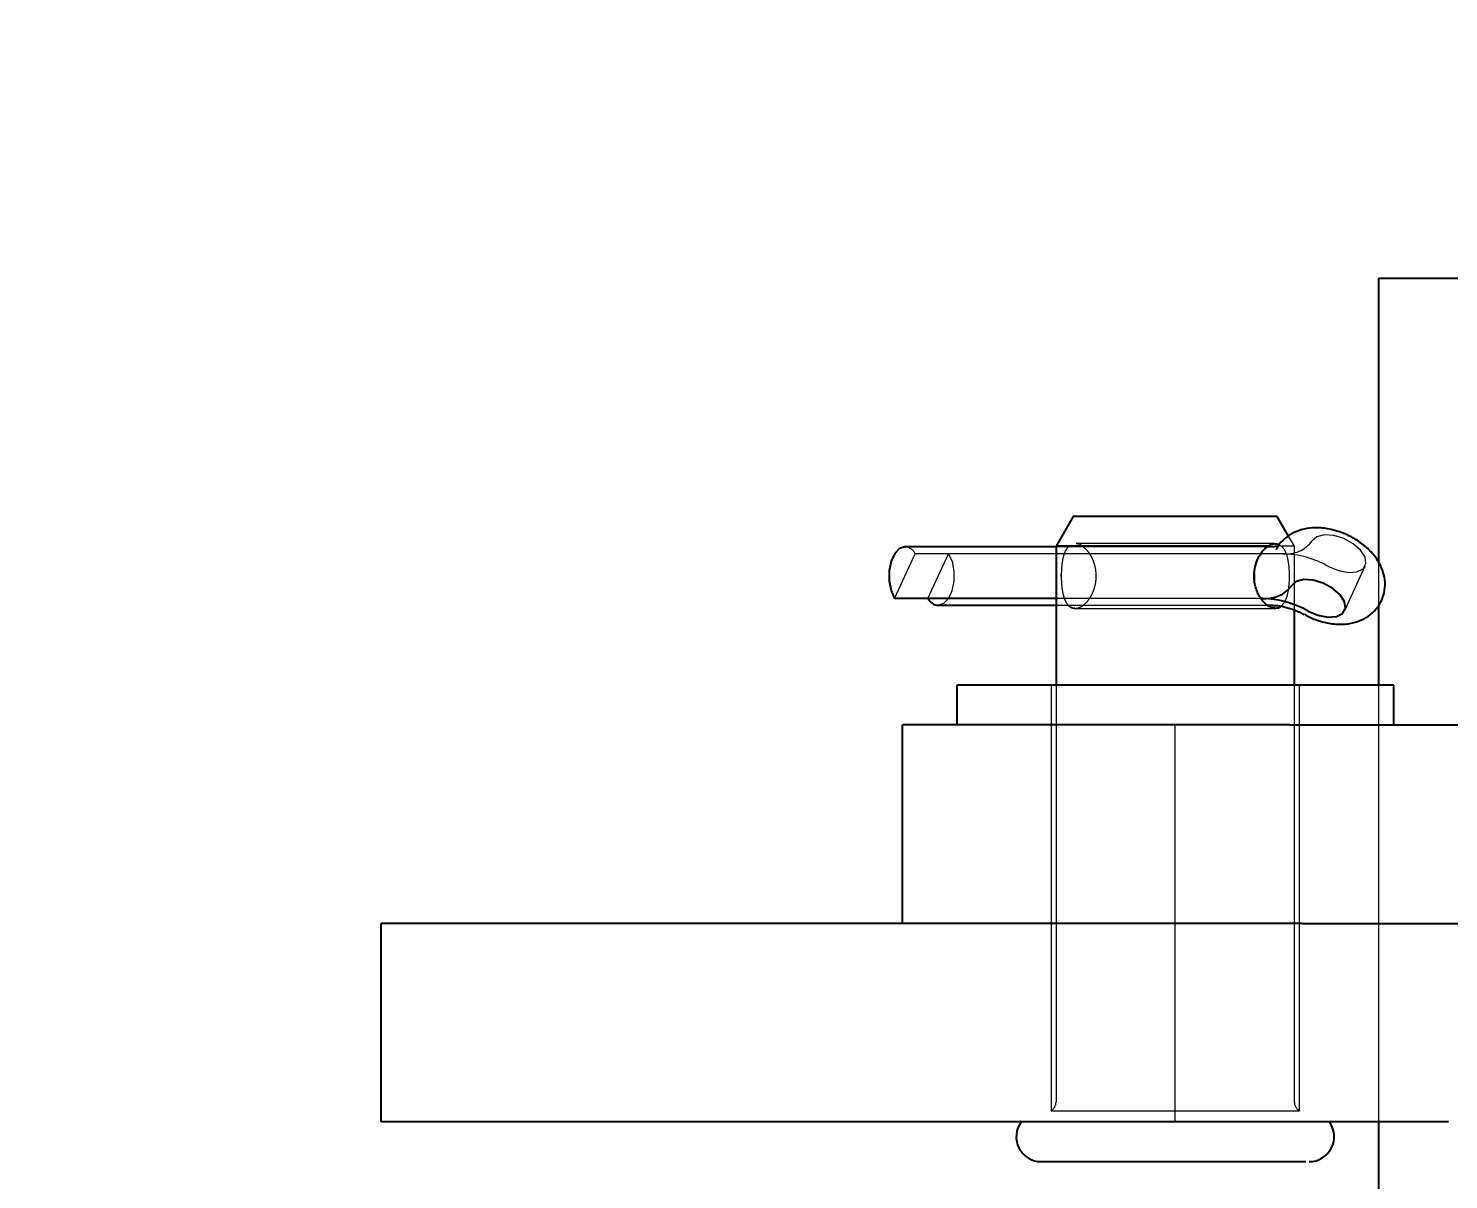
# Model space of a CAD drawing. Header units: millimetres. Extents: x 1293 to 41893, y 1011 to 26911.
# Drawn here: x 11366.4 to 11461.7, y 7252.3 to 7329.6 of the extents above; entities that cross this region are included whole.
import ezdxf

# ---------------------------------------------------------------- set-up
doc = ezdxf.new("R2010")
doc.units = ezdxf.units.MM
doc.header["$LTSCALE"] = 50
doc.linetypes.add('HIDDEN', pattern=[1.905, 1.27, -0.635])
doc.layers.add('CAPA_1', color=7, linetype='Continuous')
doc.layers.add('MAQUINAS', color=11, linetype='Continuous')
doc.styles.add('SLDTEXTSTYLE0', font='TXT', dxfattribs={"width": 0.75})
doc.dimstyles.new('SLDDIMSTYLE0', dxfattribs={"dimtxt": 100, "dimasz": 100, "dimexe": 0, "dimexo": 0.0625, "dimgap": 25, "dimtad": 2, "dimdec": 0, "dimlfac": 1.5, "dimrnd": 1e-09, "dimzin": 12, "dimdsep": 46, "dimtxsty": 'SLDTEXTSTYLE0', "dimsah": 1, "dimcen": 0.09, "dimadec": 0, "dimazin": 3, "dimtfac": 1, "dimtdec": 0, "dimtofl": 0, "dimtmove": 0, "dimatfit": 3, "dimfxl": 1, "dimfrac": 2, "dimtolj": 1, "dimtzin": 12, "dimarcsym": 0})

# ---------------------------------------------------------------- blocks, each defined once
blk = doc.blocks.new('_D_15')
at = {"layer": 'CAPA_1', "transparency": 16777216}
for p, q in [((6530.125, 8742.377), (6530.125, 9415.646)), ((16745.162, 6492.001), (16745.162, 9415.646)), ((6530.125, 9365.646), (16745.162, 9365.646))]:
    blk.add_line(p, q, dxfattribs=at)
for points in [[(6530.125, 9365.646), (6630.125, 9350.262), (6630.125, 9381.031)], [(16745.162, 9365.646), (16645.162, 9381.031), (16645.162, 9350.262)]]:
    blk.add_solid(points, dxfattribs=at)
at = {"layer": 'CAPA_1', "transparency": 16777216, "insert": (11452.921, 9494.553), "char_height": 100, "attachment_point": 1, "style": 'SLDTEXTSTYLE0'}
blk.add_mtext('15323', dxfattribs=at)

msp = doc.modelspace()

# ---------------------------------------------------------------- linework, layer by layer
at = {"layer": 'MAQUINAS', "linetype": 'Continuous', "lineweight": 25}
for p, q in [((11457.0601601, 7312.8435736), (11683.7268267, 7312.8435736)), ((11457.0601601, 7293.7317413), (11457.0601601, 7312.8435736)), ((11436.5435786, 7296.8435736), (11435.388878, 7294.8435736)), ((11450.9972736, 7295.5218524), (11450.2341775, 7296.8435736)), ((11435.388878, 7294.8435736), (11435.388878, 7285.5102403)), ((11435.388878, 7294.8102403), (11425.2403758, 7294.8102403)), ((11449.9106617, 7294.8102403), (11449.5829652, 7294.8102403)), ((11450.2208014, 7294.7257097), (11450.1781294, 7294.653807)), ((11435.388878, 7291.3430168), (11424.5526426, 7291.3430168)), ((11427.4831291, 7290.8769069), (11435.388878, 7290.8769069)), ((11449.5891965, 7290.8769069), (11449.9106617, 7290.8769069)), ((11451.388878, 7285.5102403), (11451.388878, 7290.5632539)), ((11457.0601601, 7285.5102403), (11457.0601601, 7290.9037879)), ((11428.7268267, 7285.5102403), (11428.7268267, 7282.8435736)), ((11458.0601601, 7285.5102403), (11428.7268267, 7285.5102403)), ((11458.0601601, 7282.8435736), (11458.0601601, 7285.5102403)), ((11425.0601601, 7282.8435736), (11425.0601601, 7269.5102403)), ((11451.1092887, 7282.8435736), (11653.7268267, 7282.8435736)), ((11431.7476839, 7269.5102403), (11390.0601601, 7269.5102403)), ((11390.0601601, 7269.5102403), (11390.0601601, 7256.1769069)), ((11451.902117, 7269.5102403), (11530.0629214, 7269.5102403)), ((11431.7476839, 7256.1769069), (11390.0601601, 7256.1769069)), ((11457.0601601, 7085.5262403), (11457.0601601, 7256.1769069))]:
    msp.add_line(p, q, dxfattribs=at)
at = {"layer": 'MAQUINAS', "linetype": 'HIDDEN', "lineweight": 18}
for p, q in [((11450.0329723, 7295.0169069), (11436.7447838, 7295.0169069)), ((11449.8522296, 7294.8435736), (11450.3057886, 7294.8435736)), ((11450.329071, 7294.9475273), (11450.5391219, 7294.8435736)), ((11451.388878, 7294.8435736), (11450.9972736, 7295.5218524)), ((11451.388878, 7290.5632539), (11451.388878, 7294.8435736)), ((11424.5526426, 7291.3430168), (11425.928109, 7294.3441304)), ((11450.5983949, 7294.3441304), (11425.928109, 7294.3441304)), ((11426.7953959, 7291.3430168), (11428.1708623, 7294.3441304)), ((11449.5829652, 7294.8102403), (11435.388878, 7294.8102403)), ((11450.1537773, 7294.6077703), (11450.1798328, 7294.6568764)), ((11435.7457354, 7292.6566717), (11435.7420625, 7292.9345563)), ((11448.7081719, 7293.0174777), (11448.721826, 7292.4186412)), ((11454.7673777, 7290.5236175), (11456.1428441, 7293.5247312)), ((11457.0601601, 7290.9037879), (11457.0601601, 7293.7317413)), ((11449.2229286, 7291.3430168), (11435.388878, 7291.3430168)), ((11435.388878, 7290.8769069), (11449.5891965, 7290.8769069)), ((11436.6630883, 7290.6702403), (11450.1171378, 7290.6702403)), ((11435.0601601, 7285.5102403), (11435.0601601, 7269.5102403)), ((11435.388878, 7285.5102403), (11435.388878, 7257.5102403)), ((11451.388878, 7257.5102403), (11451.388878, 7285.5102403)), ((11451.7268267, 7269.5102403), (11451.7268267, 7285.5102403)), ((11457.0601601, 7256.1769069), (11457.0601601, 7285.5102403)), ((11443.3934934, 7256.1769069), (11443.3934934, 7282.8435736)), ((11435.0555447, 7269.5102403), (11435.0555447, 7256.93289)), ((11451.7222114, 7256.93289), (11451.7222114, 7269.5102403)), ((11434.4028552, 7253.5102403), (11434.3902469, 7253.5102403))]:
    msp.add_line(p, q, dxfattribs=at)
at = {"layer": 'MAQUINAS', "linetype": 'HIDDEN', "lineweight": 18, "flags": 128}
for points in [[(11453.683129, 7293.4857306), (11454.3476651, 7293.2051459), (11455.0131911, 7293.0781235), (11455.589978, 7293.1217893), (11456.0002611, 7293.3302559), (11456.1887245, 7293.6754172), (11456.1299588, 7294.110737), (11455.831887, 7294.5775239), (11455.3346962, 7295.0128437), (11454.7054199, 7295.3580049), (11454.0288994, 7295.5664716), (11453.396346, 7295.6101373), (11452.8930431, 7295.483115), (11452.5868479, 7295.2025303)], [(11428.1708623, 7294.3441304), (11428.4070314, 7293.8188386), (11428.5317643, 7293.1759154), (11428.5300162, 7292.4929069), (11428.4019982, 7291.8521939), (11428.1631509, 7291.331056), (11427.842283, 7290.99235), (11427.4831291, 7290.8769069)]]:
    msp.add_lwpolyline(points, dxfattribs=at)
at = {"layer": 'MAQUINAS', "linetype": 'Continuous', "lineweight": 25, "flags": 128}
for points in [[(11425.2403758, 7294.8102403), (11424.8812219, 7294.6947972), (11424.560354, 7294.3560912), (11424.3215068, 7293.8349533), (11424.1934887, 7293.1942403), (11424.1917407, 7292.5112318), (11424.3164735, 7291.8683086), (11424.5526426, 7291.3430168)], [(11452.3076626, 7290.484617), (11452.9721987, 7290.2040322), (11453.6377247, 7290.0770099), (11454.2145116, 7290.1206756), (11454.6247947, 7290.3291423), (11454.8132581, 7290.6743035), (11454.7544924, 7291.1096233), (11454.4564206, 7291.5764102), (11453.9592299, 7292.01173), (11453.3299535, 7292.3568913), (11452.653433, 7292.5653579), (11452.0208796, 7292.6090237), (11451.5175767, 7292.4820014), (11451.2113815, 7292.2014166)]]:
    msp.add_lwpolyline(points, dxfattribs=at)
at = {"layer": 'MAQUINAS', "linetype": 'HIDDEN', "lineweight": 18}
for centre, radius, start, end in [((11450.847953, 7296.4983284), 2.1686051, 263.391893034, 323.30707829), ((11425.2007513, 7294.0113539), 0.7998684, 24.584767917, 87.160471547), ((11450.407093, 7287.684841), 6.6620366, 60.5445336, 88.354512171), ((11434.7222114, 7257.5102403), 0.6666667, 300, 0), ((11452.0555447, 7257.5102403), 0.6666667, 180, 240)]:
    msp.add_arc(centre, radius, start, end, dxfattribs=at)
at = {"layer": 'MAQUINAS', "linetype": 'Continuous', "lineweight": 25}
for centre, radius, start, end in [((11449.4724866, 7293.4972147), 2.1686051, 263.391893033, 323.30707829), ((11427.5227537, 7291.6757933), 0.7998684, 204.584767908, 267.160471556), ((11449.0316266, 7284.6837274), 6.6620366, 60.5445336, 88.354512171), ((11434.388878, 7255.1769069), 1.6666667, 143.130102354, 270), ((11452.388878, 7255.1769069), 1.6666667, 270, 36.869897646)]:
    msp.add_arc(centre, radius, start, end, dxfattribs=at)
for points, knots in [([(11449.1459972, 7296.8435736), (11448.8821988, 7296.8435736), (11448.3546022, 7296.8435736), (11447.3130954, 7296.8435736), (11446.1366675, 7296.8435736), (11444.8503881, 7296.8435736), (11443.5090814, 7296.8435736), (11442.16286, 7296.8435736), (11440.8637973, 7296.8435736), (11439.6618932, 7296.8435736), (11438.6026869, 7296.8435736), (11437.7294029, 7296.8435736), (11437.0661707, 7296.8435736), (11436.6736794, 7296.8435736), (11436.5079534, 7296.8435736), (11436.5507276, 7296.8435736), (11436.5542094, 7296.8435736)], [0, 0, 0, 0, 0.0764022877, 0.1528045753, 0.229206863, 0.3056091506, 0.3820114383, 0.4584137259, 0.5348160136, 0.6112183012, 0.6876205889, 0.7640228765, 0.8404251642, 0.9168274518, 0.9932297395, 1, 1, 1, 1]), ([(11450.2235466, 7296.8435736), (11450.2059888, 7296.8435736), (11450.169166, 7296.8435736), (11449.8051915, 7296.8435736), (11449.3657286, 7296.8435736), (11449.1459972, 7296.8435736)], [0, 0, 0, 0, 0.3130421269, 0.6565210634, 1, 1, 1, 1]), ([(11454.2392736, 7295.8664455), (11454.0724102, 7295.9118753), (11453.5995587, 7296.0406126), (11452.8455511, 7296.1106061), (11452.0337848, 7296.0222976), (11451.3238421, 7295.7764054), (11450.7367261, 7295.3752013), (11450.3449068, 7294.9838952), (11450.2251138, 7294.7056526), (11450.1973842, 7294.6412451)], [0, 0, 0, 0, 0.10830506421, 0.30691089456, 0.48353802722, 0.64634494637, 0.80162019341, 0.95407912356, 1, 1, 1, 1]), ([(11452.062076, 7290.272775), (11452.2385626, 7290.1762383), (11452.684189, 7289.9324846), (11453.4805286, 7289.6945663), (11454.3597764, 7289.5768599), (11455.1824373, 7289.6404186), (11455.9041147, 7289.8631117), (11456.52084, 7290.2361001), (11457.0112978, 7290.7464535), (11457.3490377, 7291.3747565), (11457.4991846, 7292.0669062), (11457.4614143, 7292.7632944), (11457.2613364, 7293.4229655), (11456.9095582, 7294.0493285), (11456.4009807, 7294.6426164), (11455.7376207, 7295.177291), (11454.9966006, 7295.6022586), (11454.4759706, 7295.7838758), (11454.2392736, 7295.8664455)], [0, 0, 0, 0, 0.0474512774, 0.1198138143, 0.1950422686, 0.2632144788, 0.3259804385, 0.3854843353, 0.4437042982, 0.5017076564, 0.5617942909, 0.6188789261, 0.675782379, 0.7353687809, 0.7999925954, 0.8696290313, 0.9407287245, 1, 1, 1, 1]), ([(11449.6188896, 7294.8435736), (11449.2925546, 7294.8435736), (11448.6398847, 7294.8435736), (11447.4296825, 7294.8435736), (11446.0994267, 7294.8435736), (11444.6746122, 7294.8435736), (11443.2079148, 7294.8435736), (11441.7469811, 7294.8435736), (11440.3409568, 7294.8435736), (11439.0368156, 7294.8435736), (11437.8777865, 7294.8435736), (11436.9039506, 7294.8435736), (11436.1427433, 7294.8435736), (11435.6386316, 7294.8435736), (11435.3917361, 7294.8435736), (11435.4148571, 7294.8435736), (11435.4221303, 7294.8435736)], [0, 0, 0, 0, 0.0743000241, 0.1486000482, 0.2229000723, 0.2972000964, 0.3715001205, 0.4458001446, 0.5201001687, 0.5944001927, 0.6687002168, 0.7430002409, 0.817300265, 0.8916002891, 0.9659003132, 1, 1, 1, 1]), ([(11448.6883575, 7292.8435736), (11448.7025561, 7293.0551415), (11448.7312722, 7293.4830279), (11448.9481326, 7294.059155), (11449.2527803, 7294.545049), (11449.4958092, 7294.7432142), (11449.6188896, 7294.8435736)], [0, 0, 0, 0, 0.2482868439, 0.5021486798, 0.7478666091, 1, 1, 1, 1]), ([(11449.6188896, 7294.8435736), (11449.6805479, 7294.8942824), (11449.8020318, 7294.9941927), (11449.9567702, 7295.009412), (11450.0329723, 7295.0169069)], [0, 0, 0, 0, 0.5075427887, 1, 1, 1, 1]), ([(11450.332653, 7294.8587585), (11450.2714401, 7294.8428092), (11450.1763907, 7294.8180438), (11449.9804238, 7294.8122889), (11449.9106617, 7294.8102403)], [0, 0, 0, 0, 0.6440111095, 1, 1, 1, 1]), ([(11450.0329723, 7295.0169069), (11450.112177, 7295.0140699), (11450.2078922, 7295.0106416), (11450.3112434, 7294.9568126), (11450.329071, 7294.9475273)], [0, 0, 0, 0, 0.8275039533, 1, 1, 1, 1]), ([(11450.1171378, 7290.6702403), (11450.0391519, 7290.6785311), (11449.8809081, 7290.6953544), (11449.5469323, 7290.8652496), (11449.1388078, 7291.2665348), (11448.8388952, 7291.8704217), (11448.7080025, 7292.4172832), (11448.6948428, 7292.7028438), (11448.6883575, 7292.8435736)], [0, 0, 0, 0, 0.1234169046, 0.25042956, 0.5000098153, 0.7495968154, 0.8765964093, 1, 1, 1, 1]), ([(11449.9106617, 7290.8769069), (11449.9914181, 7290.8747931), (11450.2239694, 7290.868706), (11450.7108584, 7290.7902362), (11451.333369, 7290.6025), (11451.7889804, 7290.4010287), (11452.01851, 7290.2775617), (11452.0521888, 7290.2594454)], [0, 0, 0, 0, 0.1408719334, 0.4056640314, 0.6810417671, 0.9531993858, 1, 1, 1, 1]), ([(11450.4950989, 7290.8112734), (11450.4914422, 7290.8063488), (11450.3967153, 7290.6787767), (11450.2541753, 7290.6744245), (11450.1171378, 7290.6702403)], [0, 0, 0, 0, 0.0386028381, 1, 1, 1, 1]), ([(11451.1092887, 7282.8435736), (11450.1297134, 7282.8435736), (11448.1705627, 7282.8435736), (11445.0281998, 7282.8435736), (11441.8536807, 7282.8435736), (11438.7205664, 7282.8435736), (11435.7276315, 7282.8435736), (11432.9625748, 7282.8435736), (11430.5074909, 7282.8435736), (11428.4374543, 7282.8435736), (11426.8061003, 7282.8435736), (11425.6917421, 7282.8435736), (11425.1039873, 7282.8435736), (11425.1193, 7282.8435736), (11425.1251066, 7282.8435736)], [0, 0, 0, 0, 0.0861264751, 0.1722529502, 0.2583794253, 0.3445059004, 0.4306323755, 0.5167588505, 0.6028853256, 0.6890118007, 0.7751382758, 0.8612647509, 0.947391226, 1, 1, 1, 1]), ([(11461.737032, 7256.1769069), (11461.6805898, 7256.1769069), (11461.566218, 7256.1769069), (11460.5812811, 7256.1769069), (11459.0281989, 7256.1769069), (11456.9074381, 7256.1769069), (11454.3110619, 7256.1769069), (11451.3266232, 7256.1769069), (11448.0609282, 7256.1769069), (11444.6301296, 7256.1769069), (11441.1532251, 7256.1769069), (11437.7634985, 7256.1769069), (11434.5435439, 7256.1769069), (11432.6796372, 7256.1769069), (11431.7476839, 7256.1769069)], [0, 0, 0, 0, 0.08136772953, 0.16487975412, 0.2483917787, 0.33190380329, 0.41541582788, 0.49892785247, 0.58243987706, 0.66595190165, 0.74946392623, 0.83297595082, 0.91648797541, 1, 1, 1, 1]), ([(11450.9581703, 7253.5102403), (11451.2557575, 7253.5102403), (11451.7977972, 7253.5102403), (11452.0467684, 7253.5102403), (11452.159051, 7253.5102403)], [0, 0, 0, 0, 0.54901352, 1, 1, 1, 1])]:
    msp.add_open_spline(points, degree=3, knots=knots, dxfattribs=at)
at = {"layer": 'MAQUINAS', "linetype": 'HIDDEN', "lineweight": 18}
for points, knots in [([(11435.7379187, 7292.8435736), (11435.7425193, 7292.649146), (11435.751836, 7292.2554158), (11435.8286743, 7291.7132483), (11435.9576609, 7291.2535232), (11436.1487184, 7290.9071361), (11436.4025133, 7290.6994244), (11436.7102185, 7290.6460596), (11437.0506282, 7290.7531653), (11437.3919943, 7291.0113285), (11437.7008032, 7291.3988267), (11437.9420386, 7291.8899354), (11438.082081, 7292.4533198), (11438.1024185, 7293.0462708), (11437.9991274, 7293.6248741), (11437.7858657, 7294.1398767), (11437.4959958, 7294.5719395), (11437.2723786, 7294.7521139), (11437.1588665, 7294.8435736)], [0, 0, 0, 0, 0.061966628, 0.1254870107, 0.1872978306, 0.2496464429, 0.3131152311, 0.374845893, 0.4370939433, 0.5005977799, 0.5620244006, 0.6248291736, 0.6881848404, 0.7494004955, 0.8122804759, 0.8756179113, 0.9368614435, 1, 1, 1, 1]), ([(11436.2386341, 7294.8435736), (11436.1569445, 7294.7432142), (11435.9956438, 7294.545049), (11435.845954, 7294.059155), (11435.7540375, 7293.4830279), (11435.7432517, 7293.0551415), (11435.7379187, 7292.8435736)], [0, 0, 0, 0, 0.2521333909, 0.4978513202, 0.7517131561, 1, 1, 1, 1]), ([(11437.1588665, 7294.8435736), (11437.0972082, 7294.8942824), (11436.9757243, 7294.9941927), (11436.8209858, 7295.009412), (11436.7447838, 7295.0169069)], [0, 0, 0, 0, 0.5075427887, 1, 1, 1, 1]), ([(11450.177723, 7294.6530719), (11450.2048093, 7294.6968544), (11450.2744523, 7294.8094252), (11450.3911359, 7294.8798244), (11450.3660286, 7294.8700698), (11450.3611468, 7294.8681731)], [0, 0, 0, 0, 0.3389406917, 0.8714644232, 1, 1, 1, 1]), ([(11450.5391219, 7294.8435736), (11450.6329338, 7294.7232893), (11450.8194017, 7294.4842027), (11450.9735336, 7293.8744328), (11451.0460907, 7293.1611046), (11451.039529, 7292.3972849), (11450.9527953, 7291.7011944), (11450.7849337, 7291.1251432), (11450.5911896, 7290.9153326), (11450.4950989, 7290.8112734)], [0, 0, 0, 0, 0.1442602747, 0.2867432578, 0.4321309039, 0.5732288852, 0.7189501762, 0.8606085065, 1, 1, 1, 1]), ([(11451.3556257, 7294.8435736), (11451.3605992, 7294.8435736), (11451.3747648, 7294.8435736), (11451.1191232, 7294.8435736), (11450.7324557, 7294.8435736), (11450.5391219, 7294.8435736)], [0, 0, 0, 0, 0.2129250806, 0.6064625403, 1, 1, 1, 1]), ([(11436.6625563, 7290.6812648), (11436.6440329, 7290.6775996), (11436.5351446, 7290.6560543), (11436.4456251, 7290.7121672), (11436.3713342, 7290.7587346)], [0, 0, 0, 0, 0.1701140062, 1, 1, 1, 1]), ([(11435.0734521, 7256.93289), (11435.1128667, 7256.93289), (11435.1946286, 7256.93289), (11435.9998698, 7256.93289), (11437.2693421, 7256.93289), (11438.9589318, 7256.93289), (11440.9403752, 7256.93289), (11443.0851566, 7256.93289), (11445.2523314, 7256.93289), (11447.2864776, 7256.93289), (11449.094526, 7256.93289), (11449.9631633, 7256.93289), (11450.397482, 7256.93289)], [0, 0, 0, 0, 0.0937237472, 0.1944211086, 0.2951184701, 0.3958158315, 0.4965131929, 0.5972105543, 0.6979079157, 0.7986052772, 0.8993026386, 1, 1, 1, 1]), ([(11450.397482, 7256.93289), (11450.7404228, 7256.93289), (11451.4263046, 7256.93289), (11451.7922689, 7256.93289), (11451.6987307, 7256.93289), (11451.6876818, 7256.93289)], [0, 0, 0, 0, 0.46861600317, 0.93723200634, 1, 1, 1, 1])]:
    msp.add_open_spline(points, degree=3, knots=knots, dxfattribs=at)
at = {"layer": 'MAQUINAS', "linetype": 'Continuous', "lineweight": 25}
for points in [[(11451.902117, 7269.5102403), (11451.0923187, 7269.5102403), (11449.4727221, 7269.5102403), (11446.8649932, 7269.5102403), (11444.196088, 7269.5102403), (11441.5068222, 7269.5102403), (11438.8573417, 7269.5102403), (11436.3090065, 7269.5102403), (11433.8938737, 7269.5102403), (11432.4630805, 7269.5102403), (11431.7476839, 7269.5102403)], [(11434.3902469, 7253.5102403), (11434.4340103, 7253.5102403), (11434.5215371, 7253.5102403), (11435.0862545, 7253.5102403), (11435.9452087, 7253.5102403), (11437.0968722, 7253.5102403), (11438.4885492, 7253.5102403), (11440.0690286, 7253.5102403), (11441.776931, 7253.5102403), (11443.5469217, 7253.5102403), (11445.3104278, 7253.5102403), (11447.0015918, 7253.5102403), (11448.5483245, 7253.5102403), (11449.9176673, 7253.5102403), (11450.611336, 7253.5102403), (11450.9581703, 7253.5102403)]]:
    msp.add_open_spline(points, degree=3, dxfattribs=at)

# ---------------------------------------------------------------- dimensions: what is measured, and where the dimension line sits
at = {"layer": 'CAPA_1'}
dim = msp.add_linear_dim(base=(16745.1618891, 9365.6463094), p1=(6530.1246702, 8678.8772747), p2=(16745.1618891, 6428.5014528), dimstyle='SLDDIMSTYLE0', dxfattribs=at)
dim.commit()
dim.dimension.update_dxf_attribs({"geometry": '_D_15', "text_midpoint": (11637.6432797, 9365.6463094), "dimtype": 160})

doc.saveas('drawing.dxf')
